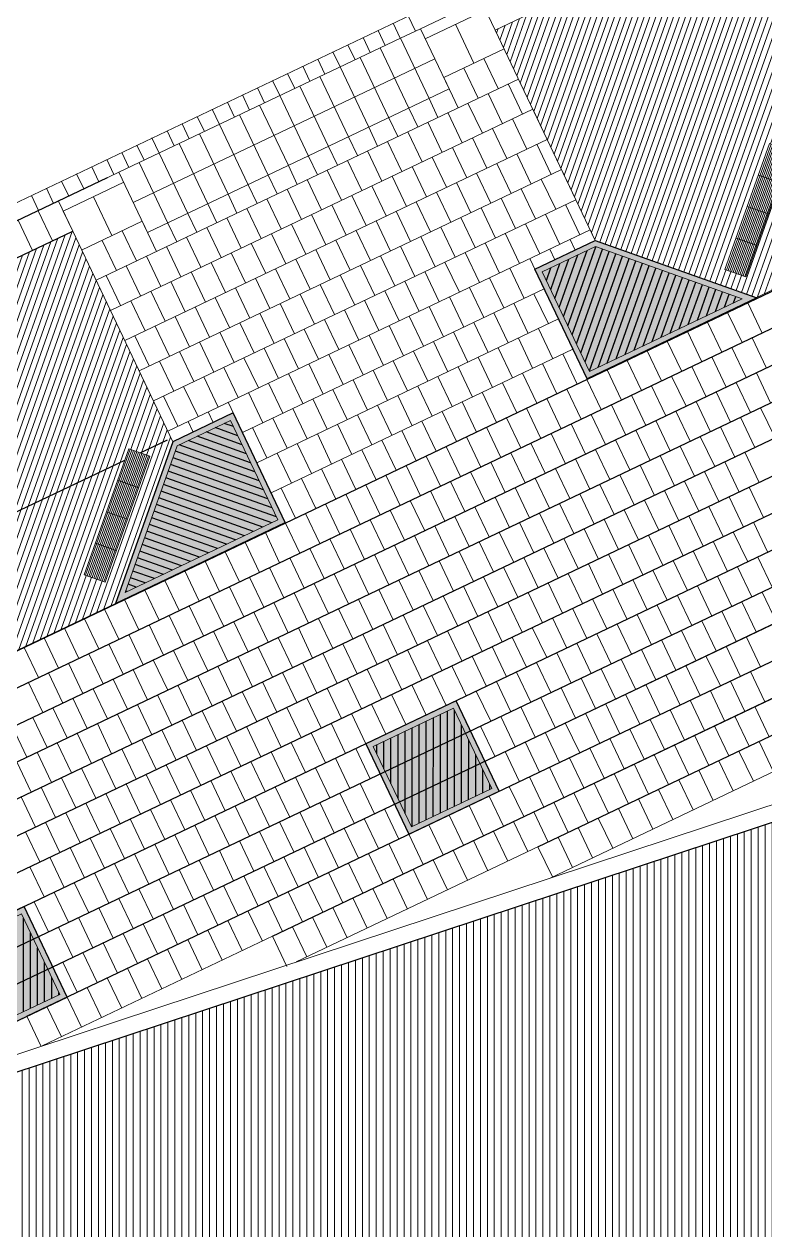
# Model space of a CAD drawing. Header units: metres. Extents: x 679599 to 680028, y 2748524 to 2748840.
# Drawn here: x 679684.77 to 679698.08, y 2748690.66 to 2748712.32 of the extents above; entities that cross this region are included whole.
import ezdxf

# ---------------------------------------------------------------- set-up
doc = ezdxf.new("R2010")
doc.units = ezdxf.units.M
doc.header["$LTSCALE"] = 5
doc.layers.add('00-AUX', color=2, linetype='Continuous', plot=False)
doc.layers.add('00-AUX Tree Pit', color=2, linetype='Continuous', plot=False)
for name, color, linetype, lineweight, plot in [('02-L-B-Barrier Curb', 210, 'Continuous', 5, False), ('02-L-B-Channel', 140, 'Continuous', 5, False), ('02-L-B-Curb', 11, 'Continuous', 5, False)]:
    doc.layers.add(name, color=color, linetype=linetype, lineweight=lineweight, plot=plot)
doc.layers.add('02-L-B-Flat Bar', color=181, linetype='Continuous', lineweight=5)
doc.layers.add('04-BK-Tree Pit', color=6, linetype='Continuous', lineweight=5)
for name, color, linetype, lineweight, true_color in [('02-L-Joints-Paviment_07_Precast Concrete Blocks 60X40', 7, 'Continuous', 5, 0x999999), ('03-TR-Pavement_02_Sealed Gravel', 7, 'Continuous', 5, 0x38321e), ('03-TR-Pavement_07_Precast Concrete Blocks 20X10', 7, 'Continuous', 5, 0x999999), ('03-TR-Pavement_07_Precast Concrete Blocks 60X40', 7, 'Continuous', 5, 0x999999), ('03-TR-Pavement_07_Precast irregular Concrete Blocks', 7, 'Continuous', 5, 0xb3b3b3)]:
    doc.layers.add(name, color=color, linetype=linetype, lineweight=lineweight, true_color=true_color)
doc.layers.add('03-TR-Tree Pit_Green', color=46, linetype='Continuous')
doc.layers.add('03-TR-Tree Pit_White', color=7, linetype='Continuous', true_color=0xfcfcfc)
pattern_1 = [(70.5, (0, 0), (-0.094275932128, 0.033384858509), [])]

# ---------------------------------------------------------------- blocks, each defined once
blk = doc.blocks.new('*U5')
at = {"layer": '02-L-B-Channel'}
blk.add_lwpolyline([(0, 0), (0, -0.3)], dxfattribs=at)
blk = doc.blocks.new('*U6')
at = {"layer": '02-L-B-Channel', "color": 0, "linetype": 'ByBlock', "lineweight": -2, "transparency": 16777216, "rotation": 25.44812428929673}
for p in [(679691.675, 2748712.462), (679691.134, 2748712.204), (679691.404, 2748712.333), (679690.592, 2748711.946), (679690.863, 2748712.075), (679690.321, 2748711.817), (679689.779, 2748711.56), (679690.05, 2748711.689), (679689.237, 2748711.302), (679689.508, 2748711.431), (679688.966, 2748711.173), (679688.425, 2748710.915), (679688.696, 2748711.044), (679687.883, 2748710.657), (679688.154, 2748710.786), (679687.612, 2748710.528), (679687.07, 2748710.271), (679687.341, 2748710.399), (679686.528, 2748710.013), (679686.799, 2748710.142), (679685.987, 2748709.755), (679686.257, 2748709.884), (679685.716, 2748709.626), (679685.174, 2748709.368), (679685.445, 2748709.497), (679684.903, 2748709.239)]:
    blk.add_blockref('*U5', p, dxfattribs=at)
blk = doc.blocks.new('Escocell Quadrat')
at = {"layer": '03-TR-Tree Pit_Green'}
h = blk.add_hatch(dxfattribs=at)
h.set_pattern_fill('ANSI31', color=256, scale=0.04, angle=19.5514)
h.set_pattern_definition([(64.551379247, (-1794786.01457, -2189831.7944), (-0.114677314033, 0.0545720958565), [])])
h.paths.add_polyline_path([(-1.159, 0.359), (-2.759, 0.359), (-2.759, -1.241), (-1.159, -1.241)])
at = {"layer": '03-TR-Tree Pit_White'}
h = blk.add_hatch(color=256, dxfattribs=at)
h.dxf.hatch_style = 1
h.paths.add_polyline_path([(-2.859, 0.459), (-1.059, 0.459), (-1.059, -1.341), (-2.859, -1.341)])
at = {"ltscale": 0.3}
blk.add_lwpolyline([(-2.759, -1.241), (-1.159, -1.241), (-1.159, 0.359), (-2.759, 0.359)], close=True, dxfattribs=at)
at = {"layer": '02-L-B-Curb', "ltscale": 0.3}
blk.add_lwpolyline([(-2.859, -1.341), (-1.059, -1.341), (-1.059, 0.459), (-2.859, 0.459)], close=True, dxfattribs=at)
blk = doc.blocks.new('Tree Pit Ford')
at = {"layer": '03-TR-Tree Pit_Green', "ltscale": 0.3}
h = blk.add_hatch(dxfattribs=at)
h.set_pattern_fill('ANSI31', color=256, scale=0.04)
h.paths.add_polyline_path([(-0.045, 1.149), (1.934, -0.83), (-1.104, -0.83), (-1.104, 1.149)])
at = {"layer": '03-TR-Tree Pit_White'}
h = blk.add_hatch(color=256, dxfattribs=at)
h.dxf.hatch_style = 1
h.paths.add_polyline_path([(-0.004, 1.249), (2.175, -0.93), (-1.204, -0.93), (-1.204, 1.249)])
at = {"layer": '02-L-B-Curb'}
blk.add_lwpolyline([(-0.004, 1.249), (2.175, -0.93), (-1.204, -0.93), (-1.204, 1.249)], close=True, dxfattribs=at)
at = {"layer": '02-L-B-Curb', "color": 6}
blk.add_lwpolyline([(-0.045, 1.149), (1.934, -0.83), (-1.104, -0.83), (-1.104, 1.149)], close=True, dxfattribs=at)
blk = doc.blocks.new('*U43')
at = {"layer": '02-L-Joints-Paviment_07_Precast Concrete Blocks 60X40'}
blk.add_lwpolyline([(0, -0.599), (0, 0)], dxfattribs=at)
blk = doc.blocks.new('*U44')
at = {"layer": '02-L-Joints-Paviment_07_Precast Concrete Blocks 60X40', "color": 0, "linetype": 'ByBlock', "lineweight": -2, "transparency": 16777216, "rotation": 205.4481703790926}
for p in [(679685.646, 2748708.596), (679685.285, 2748708.424), (679684.924, 2748708.253), (679684.563, 2748708.081), (679683.84, 2748707.737), (679684.202, 2748707.909), (679683.479, 2748707.565), (679683.118, 2748707.393), (679682.396, 2748707.049), (679682.757, 2748707.221), (679682.035, 2748706.878), (679681.673, 2748706.706), (679681.312, 2748706.534), (679680.59, 2748706.19), (679680.951, 2748706.362), (679680.229, 2748706.018), (679679.867, 2748705.846), (679679.506, 2748705.674), (679678.784, 2748705.331), (679679.145, 2748705.503), (679678.423, 2748705.159), (679678.061, 2748704.987), (679677.7, 2748704.815), (679676.978, 2748704.471), (679677.339, 2748704.643), (679676.617, 2748704.299), (679676.256, 2748704.127), (679675.894, 2748703.956), (679675.172, 2748703.612), (679675.533, 2748703.784), (679674.811, 2748703.44), (679674.45, 2748703.268), (679674.088, 2748703.096), (679673.366, 2748702.752), (679673.727, 2748702.924), (679673.005, 2748702.581), (679672.644, 2748702.409), (679671.921, 2748702.065), (679672.282, 2748702.237), (679671.56, 2748701.893), (679671.199, 2748701.721), (679670.838, 2748701.549), (679670.115, 2748701.206), (679670.476, 2748701.377), (679669.754, 2748701.034), (679669.393, 2748700.862), (679669.032, 2748700.69), (679668.309, 2748700.346), (679668.671, 2748700.518), (679667.948, 2748700.174), (679667.587, 2748700.002)]:
    blk.add_blockref('*U43', p, dxfattribs=at)
blk = doc.blocks.new('Piece Parking')
blk.add_wipeout([(-1.7, 0.2), (-1.7, -0.2), (0.7, -0.2), (0.7, 0.2)])
at = {"layer": '03-TR-Pavement_07_Precast irregular Concrete Blocks'}
h = blk.add_hatch(dxfattribs=at)
h.set_pattern_fill('ANSI31', color=256, scale=0.01, angle=135)
h.paths.add_polyline_path([(-1.7, 0.2), (0.7, 0.2), (0.7, -0.2), (-1.7, -0.2)])
blk.add_lwpolyline([(-1.7, 0.2), (0.7, 0.2), (0.7, -0.2), (-1.7, -0.2)], close=True)
at = {"layer": '02-L-Joints-Paviment_07_Precast Concrete Blocks 60X40'}
for points in [[(-1.1, 0.2), (-1.1, -0.2)], [(-0.5, 0.2), (-0.5, -0.2)], [(0.1, 0.2), (0.1, -0.2)]]:
    blk.add_lwpolyline(points, dxfattribs=at)
blk = doc.blocks.new('*U52')
at = {"rotation": 44.98941982657354}
blk.add_blockref('Piece Parking', (-0.199, -0.481), dxfattribs=at)
blk = doc.blocks.new('*U53')
at = {"layer": '02-L-B-Barrier Curb', "color": 0, "linetype": 'ByBlock', "lineweight": -2, "transparency": 16777216, "rotation": 25.44812199091215}
blk.add_blockref('*U52', (679698.097, 2748709.964), dxfattribs=at)

msp = doc.modelspace()

# ---------------------------------------------------------------- hatches: boundary and pattern name
at = {"layer": '03-TR-Pavement_02_Sealed Gravel', "linetype": 'Continuous'}
h = msp.add_hatch(dxfattribs=at)
h.set_pattern_fill('ANSI31', color=256, scale=0.0393, angle=45)
h.set_pattern_definition([(90, (652974.11672, 2717198.73223), (-0.1247775, 0), [])])
h.paths.add_polyline_path([(679722.263, 2748703.307), (679726.603, 2748705.358), (679728.654, 2748701.019), (679724.315, 2748698.967)])
h.paths.add_polyline_path([(679741.598, 2748685.372), (679727.674, 2748707.713), (679672.412, 2748689.462), (679674.333, 2748683.624)])
at = {"layer": '03-TR-Pavement_07_Precast Concrete Blocks 20X10'}
h = msp.add_hatch(dxfattribs=at)
h.set_pattern_fill('ANSI31', color=256, scale=0.0315, angle=25.5)
h.set_pattern_definition(pattern_1)
edge = h.paths.add_edge_path()
edge.add_line((679693.238, 2748712.205), (679695.035, 2748708.429))
edge.add_line((679695.035, 2748708.429), (679697.925, 2748707.403))
edge.add_line((679697.925, 2748707.403), (679701.77, 2748709.232))
edge.add_line((679701.77, 2748709.232), (679702.775, 2748712.059))
edge.add_line((679702.775, 2748712.059), (679705.602, 2748711.055))
edge.add_line((679705.602, 2748711.055), (679709.447, 2748712.885))
edge.add_line((679709.447, 2748712.885), (679710.451, 2748715.712))
edge.add_line((679710.451, 2748715.712), (679713.278, 2748714.708))
edge.add_line((679713.278, 2748714.708), (679717.123, 2748716.538))
edge.add_line((679717.123, 2748716.538), (679718.127, 2748719.365))
edge.add_line((679718.127, 2748719.365), (679720.954, 2748718.361))
edge.add_line((679720.954, 2748718.361), (679724.792, 2748720.187))
edge.add_line((679724.792, 2748720.187), (679725.802, 2748723.017))
edge.add_line((679725.802, 2748723.017), (679728.63, 2748722.014))
edge.add_line((679728.63, 2748722.014), (679732.474, 2748723.843))
edge.add_line((679732.474, 2748723.843), (679733.444, 2748726.576))
edge.add_line((679733.444, 2748726.576), (679733.478, 2748726.669))
edge.add_line((679733.478, 2748726.669), (679736.304, 2748725.666))
edge.add_line((679736.304, 2748725.666), (679740.149, 2748727.495))
edge.add_line((679740.149, 2748727.495), (679741.153, 2748730.322))
edge.add_line((679741.153, 2748730.322), (679743.98, 2748729.318))
edge.add_line((679743.98, 2748729.318), (679747.825, 2748731.148))
edge.add_line((679747.825, 2748731.148), (679748.847, 2748734.036))
edge.add_line((679748.847, 2748734.036), (679747.049, 2748737.816))
edge.add_line((679747.049, 2748737.816), (679693.237, 2748712.208))
h = msp.add_hatch(dxfattribs=at)
h.set_pattern_fill('ANSI31', color=256, scale=0.0315, angle=25.5)
h.set_pattern_definition(pattern_1)
h.paths.add_polyline_path([(679608.734, 2748671.996), (679610.533, 2748668.217), (679613.436, 2748667.186), (679617.336, 2748669.041), (679618.34, 2748671.868), (679621.167, 2748670.864), (679625.012, 2748672.694), (679626.016, 2748675.521), (679628.843, 2748674.517), (679632.688, 2748676.347), (679633.692, 2748679.174), (679636.52, 2748678.17), (679640.357, 2748679.996), (679641.368, 2748682.826), (679644.195, 2748681.823), (679648.039, 2748683.652), (679649.01, 2748686.385), (679649.043, 2748686.478), (679651.87, 2748685.474), (679655.715, 2748687.304), (679656.718, 2748690.131), (679659.546, 2748689.127), (679663.39, 2748690.957), (679664.394, 2748693.783), (679667.221, 2748692.78), (679671.065, 2748694.609), (679672.035, 2748697.341), (679674.896, 2748696.432), (679678.74, 2748698.261), (679679.745, 2748701.088), (679682.572, 2748700.084), (679686.415, 2748701.913), (679687.445, 2748704.817), (679685.646, 2748708.596)])

# ---------------------------------------------------------------- linework, layer by layer
at = {"layer": '00-AUX'}
for points in [[(679670.326, 2748694.247), (679906.736, 2748806.746)], [(679670.403, 2748693.619), (679906.813, 2748806.118)], [(679670.841, 2748693.163), (679907.252, 2748805.663)], [(679670.919, 2748692.536), (679907.329, 2748805.035)], [(679671.357, 2748692.08), (679907.767, 2748804.579)], [(679671.434, 2748691.452), (679907.845, 2748803.951)], [(679671.873, 2748690.996), (679908.283, 2748803.495)], [(679671.95, 2748690.369), (679908.36, 2748802.868)], [(679675.639, 2748691.46), (679908.831, 2748802.427)], [(679680.412, 2748693.066), (679908.864, 2748801.779)], [(679684.823, 2748694.501), (679909.347, 2748801.344)], [(679689.235, 2748695.936), (679907.032, 2748799.578)], [(679694.007, 2748697.543), (679904.22, 2748797.575)], [(679686.263, 2748709.554), (679607.708, 2748672.171)], [(679667.374, 2748699.901), (679685.646, 2748708.596)], [(679613.667, 2748669.787), (679687.351, 2748704.85)]]:
    msp.add_lwpolyline(points, dxfattribs=at)
at = {"layer": '00-AUX', "ltscale": 0.3}
msp.add_lwpolyline([(679727.674, 2748707.713), (679741.598, 2748685.372), (679674.336, 2748683.624), (679672.413, 2748689.46)], close=True, dxfattribs=at)
at = {"layer": '00-AUX Tree Pit', "ltscale": 0.3}
for points in [[(679695.035, 2748708.429), (679697.939, 2748707.398), (679694.888, 2748705.946), (679693.952, 2748707.913)], [(679687.445, 2748704.817), (679686.414, 2748701.914), (679689.465, 2748703.366), (679688.529, 2748705.333)], [(679691.686, 2748697.767), (679693.311, 2748698.54), (679692.538, 2748700.166), (679690.912, 2748699.392)], [(679683.92, 2748694.071), (679685.546, 2748694.845), (679684.772, 2748696.47), (679683.147, 2748695.697)]]:
    msp.add_lwpolyline(points, close=True, dxfattribs=at)
at = {"layer": '02-L-B-Barrier Curb'}
for points in [[(679691.895, 2748712.234), (679692.981, 2748712.747)], [(679691.98, 2748712.053), (679693.066, 2748712.566)], [(679685.389, 2748709.138), (679686.477, 2748709.656)], [(679685.475, 2748708.957), (679686.563, 2748709.475)]]:
    msp.add_lwpolyline(points, dxfattribs=at)
at = {"layer": '02-L-B-Channel'}
msp.add_lwpolyline([(679958.866, 2748839.608), (679599.301, 2748668.504)], dxfattribs=at)
msp.add_lwpolyline([(679672.221, 2748689.714), (679727.609, 2748708.007), (679727.772, 2748707.745), (679672.316, 2748689.429)], close=True, dxfattribs=at)
at = {"layer": '02-L-B-Flat Bar'}
for points in [[(679697.907, 2748707.394), (679747.819, 2748731.132)], [(679693.237, 2748712.208), (679695.035, 2748708.429)], [(679685.646, 2748708.596), (679687.445, 2748704.817)], [(679613.436, 2748667.186), (679686.413, 2748701.912)]]:
    msp.add_lwpolyline(points, dxfattribs=at)
at = {"layer": '02-L-Joints-Paviment_07_Precast Concrete Blocks 60X40'}
for p, q in [((679693.237, 2748712.208), (679747.049, 2748737.816)), ((679691.895, 2748712.234), (679692.411, 2748711.151)), ((679692.855, 2748711.613), (679692.523, 2748712.312)), ((679686.838, 2748709.828), (679691.534, 2748712.062)), ((679692.675, 2748711.527), (679692.932, 2748710.985)), ((679693.036, 2748711.699), (679693.294, 2748711.157)), ((679692.313, 2748711.355), (679692.571, 2748710.813)), ((679692.411, 2748711.151), (679686.993, 2748708.572)), ((679693.111, 2748711.07), (679693.368, 2748710.528)), ((679693.472, 2748711.242), (679693.73, 2748710.7)), ((679692.049, 2748710.979), (679692.21, 2748710.641)), ((679692.749, 2748710.898), (679693.007, 2748710.356)), ((679691.327, 2748710.635), (679691.488, 2748710.297)), ((679691.688, 2748710.807), (679691.849, 2748710.469)), ((679692.388, 2748710.726), (679692.646, 2748710.184)), ((679693.913, 2748710.787), (679694.17, 2748710.245)), ((679690.966, 2748710.463), (679691.126, 2748710.125)), ((679692.027, 2748710.554), (679692.285, 2748710.012)), ((679693.19, 2748710.443), (679693.448, 2748709.901)), ((679693.551, 2748710.615), (679693.809, 2748710.073)), ((679690.605, 2748710.291), (679690.765, 2748709.954)), ((679691.305, 2748710.21), (679691.562, 2748709.668)), ((679691.666, 2748710.382), (679691.924, 2748709.84)), ((679692.829, 2748710.271), (679693.087, 2748709.729)), ((679690.243, 2748710.119), (679690.404, 2748709.782)), ((679690.943, 2748710.038), (679691.201, 2748709.497)), ((679692.468, 2748710.099), (679692.726, 2748709.558)), ((679693.626, 2748709.986), (679693.884, 2748709.444)), ((679693.987, 2748710.158), (679694.245, 2748709.616)), ((679689.521, 2748709.776), (679689.682, 2748709.438)), ((679689.882, 2748709.947), (679690.043, 2748709.61)), ((679690.582, 2748709.866), (679690.84, 2748709.325)), ((679691.745, 2748709.756), (679692.003, 2748709.214)), ((679692.107, 2748709.927), (679692.364, 2748709.386)), ((679693.265, 2748709.814), (679693.523, 2748709.272)), ((679686.993, 2748708.572), (679686.477, 2748709.656)), ((679689.16, 2748709.604), (679689.321, 2748709.266)), ((679690.221, 2748709.695), (679690.479, 2748709.153)), ((679691.384, 2748709.584), (679691.642, 2748709.042)), ((679692.904, 2748709.642), (679693.162, 2748709.101)), ((679694.428, 2748709.703), (679694.686, 2748709.161)), ((679688.799, 2748709.432), (679688.959, 2748709.094)), ((679689.499, 2748709.351), (679689.756, 2748708.809)), ((679689.86, 2748709.523), (679690.118, 2748708.981)), ((679691.023, 2748709.412), (679691.281, 2748708.87)), ((679692.543, 2748709.47), (679692.8, 2748708.929)), ((679693.706, 2748709.36), (679693.964, 2748708.818)), ((679694.067, 2748709.531), (679694.325, 2748708.99)), ((679686.351, 2748708.518), (679686.019, 2748709.216)), ((679688.437, 2748709.26), (679688.598, 2748708.922)), ((679689.137, 2748709.179), (679689.395, 2748708.637)), ((679690.662, 2748709.24), (679690.92, 2748708.698)), ((679691.82, 2748709.127), (679692.078, 2748708.585)), ((679692.181, 2748709.299), (679692.439, 2748708.757)), ((679693.345, 2748709.188), (679693.602, 2748708.646)), ((679685.646, 2748708.596), (679685.475, 2748708.958)), ((679687.715, 2748708.916), (679687.876, 2748708.579)), ((679688.076, 2748709.088), (679688.237, 2748708.75)), ((679688.776, 2748709.007), (679689.034, 2748708.465)), ((679689.94, 2748708.896), (679690.197, 2748708.354)), ((679690.301, 2748709.068), (679690.559, 2748708.526)), ((679691.459, 2748708.955), (679691.717, 2748708.413)), ((679692.983, 2748709.016), (679693.241, 2748708.474)), ((679694.142, 2748708.902), (679694.4, 2748708.361)), ((679694.503, 2748709.074), (679694.761, 2748708.533)), ((679686.896, 2748708.777), (679687.153, 2748708.235)), ((679687.354, 2748708.744), (679687.515, 2748708.407)), ((679688.415, 2748708.835), (679688.673, 2748708.293)), ((679689.578, 2748708.724), (679689.836, 2748708.183)), ((679691.098, 2748708.783), (679691.356, 2748708.241)), ((679692.261, 2748708.672), (679692.519, 2748708.13)), ((679692.622, 2748708.844), (679692.88, 2748708.302)), ((679693.781, 2748708.731), (679694.038, 2748708.189)), ((679667.587, 2748700.002), (679685.646, 2748708.596)), ((679686.534, 2748708.605), (679686.792, 2748708.063)), ((679687.693, 2748708.491), (679687.951, 2748707.95)), ((679688.054, 2748708.663), (679688.312, 2748708.122)), ((679689.217, 2748708.552), (679689.475, 2748708.011)), ((679690.737, 2748708.611), (679690.995, 2748708.069)), ((679691.9, 2748708.5), (679692.158, 2748707.958)), ((679693.419, 2748708.559), (679693.677, 2748708.017)), ((679694.944, 2748708.62), (679695.035, 2748708.429)), ((679686.173, 2748708.433), (679686.431, 2748707.891)), ((679687.332, 2748708.32), (679687.589, 2748707.778)), ((679688.856, 2748708.381), (679689.114, 2748707.839)), ((679690.014, 2748708.267), (679690.272, 2748707.726)), ((679690.375, 2748708.439), (679690.633, 2748707.897)), ((679691.539, 2748708.328), (679691.797, 2748707.786)), ((679693.058, 2748708.387), (679693.316, 2748707.845)), ((679694.221, 2748708.276), (679694.312, 2748708.085)), ((679694.583, 2748708.448), (679694.674, 2748708.257)), ((679686.97, 2748708.148), (679687.228, 2748707.606)), ((679688.134, 2748708.037), (679688.391, 2748707.495)), ((679688.495, 2748708.209), (679688.753, 2748707.667)), ((679689.653, 2748708.095), (679689.911, 2748707.554)), ((679691.178, 2748708.156), (679691.435, 2748707.615)), ((679692.336, 2748708.043), (679692.594, 2748707.501)), ((679692.697, 2748708.215), (679692.955, 2748707.673)), ((679693.86, 2748708.104), (679694.118, 2748707.562)), ((679686.248, 2748707.804), (679686.506, 2748707.262)), ((679686.609, 2748707.976), (679686.867, 2748707.434)), ((679687.772, 2748707.865), (679688.03, 2748707.323)), ((679689.292, 2748707.924), (679689.55, 2748707.382)), ((679690.455, 2748707.813), (679690.713, 2748707.271)), ((679690.816, 2748707.984), (679691.074, 2748707.443)), ((679691.975, 2748707.871), (679692.233, 2748707.329)), ((679693.499, 2748707.932), (679693.757, 2748707.39)), ((679687.411, 2748707.693), (679687.669, 2748707.151)), ((679688.931, 2748707.752), (679689.189, 2748707.21)), ((679690.094, 2748707.641), (679690.352, 2748707.099)), ((679691.614, 2748707.699), (679691.871, 2748707.158)), ((679692.777, 2748707.588), (679693.035, 2748707.047)), ((679693.138, 2748707.76), (679693.396, 2748707.219)), ((679687.05, 2748707.521), (679687.308, 2748706.979)), ((679688.208, 2748707.408), (679688.466, 2748706.866)), ((679688.57, 2748707.58), (679688.827, 2748707.038)), ((679689.733, 2748707.469), (679689.991, 2748706.927)), ((679691.252, 2748707.527), (679691.51, 2748706.986)), ((679692.416, 2748707.417), (679692.673, 2748706.875)), ((679693.935, 2748707.475), (679694.193, 2748706.933)), ((679686.689, 2748707.349), (679686.947, 2748706.807)), ((679687.847, 2748707.236), (679688.105, 2748706.694)), ((679689.372, 2748707.297), (679689.629, 2748706.755)), ((679690.53, 2748707.184), (679690.788, 2748706.642)), ((679690.891, 2748707.356), (679691.149, 2748706.814)), ((679692.054, 2748707.245), (679692.312, 2748706.703)), ((679693.574, 2748707.303), (679693.832, 2748706.762)), ((679687.486, 2748707.064), (679687.744, 2748706.522)), ((679688.649, 2748706.953), (679688.907, 2748706.411)), ((679689.01, 2748707.125), (679689.268, 2748706.583)), ((679690.169, 2748707.012), (679690.427, 2748706.47)), ((679691.693, 2748707.073), (679691.951, 2748706.531)), ((679692.852, 2748706.96), (679693.109, 2748706.418)), ((679693.213, 2748707.131), (679693.471, 2748706.59)), ((679686.764, 2748706.72), (679687.021, 2748706.179)), ((679687.125, 2748706.892), (679687.383, 2748706.35)), ((679688.288, 2748706.781), (679688.546, 2748706.24)), ((679689.808, 2748706.84), (679690.065, 2748706.298)), ((679690.971, 2748706.729), (679691.229, 2748706.187)), ((679691.332, 2748706.901), (679691.59, 2748706.359)), ((679692.49, 2748706.788), (679692.748, 2748706.246)), ((679694.015, 2748706.849), (679694.273, 2748706.307)), ((679687.927, 2748706.609), (679688.185, 2748706.068)), ((679689.446, 2748706.668), (679689.704, 2748706.126)), ((679690.61, 2748706.557), (679690.867, 2748706.015)), ((679692.129, 2748706.616), (679692.387, 2748706.074)), ((679693.292, 2748706.505), (679693.55, 2748705.963)), ((679693.654, 2748706.677), (679693.911, 2748706.135)), ((679687.566, 2748706.438), (679687.823, 2748705.896)), ((679688.724, 2748706.324), (679688.982, 2748705.783)), ((679689.085, 2748706.496), (679689.343, 2748705.954)), ((679690.248, 2748706.385), (679690.506, 2748705.843)), ((679691.768, 2748706.444), (679692.026, 2748705.902)), ((679692.931, 2748706.333), (679693.189, 2748705.791)), ((679694.451, 2748706.392), (679694.709, 2748705.85)), ((679687.204, 2748706.266), (679687.462, 2748705.724)), ((679688.363, 2748706.152), (679688.621, 2748705.611)), ((679689.887, 2748706.213), (679690.145, 2748705.672)), ((679691.046, 2748706.1), (679691.303, 2748705.558)), ((679691.407, 2748706.272), (679691.665, 2748705.73)), ((679692.57, 2748706.161), (679692.828, 2748705.619)), ((679694.09, 2748706.22), (679694.347, 2748705.678)), ((679688.002, 2748705.981), (679688.259, 2748705.439)), ((679689.165, 2748705.87), (679689.423, 2748705.328)), ((679689.526, 2748706.042), (679689.784, 2748705.5)), ((679690.684, 2748705.928), (679690.942, 2748705.386)), ((679692.209, 2748705.989), (679692.467, 2748705.447)), ((679693.367, 2748705.876), (679693.625, 2748705.334)), ((679693.728, 2748706.048), (679693.986, 2748705.506)), ((679687.279, 2748705.637), (679687.537, 2748705.095)), ((679687.64, 2748705.809), (679687.898, 2748705.267)), ((679688.804, 2748705.698), (679689.061, 2748705.156)), ((679690.323, 2748705.756), (679690.581, 2748705.215)), ((679691.486, 2748705.645), (679691.744, 2748705.104)), ((679691.848, 2748705.817), (679692.105, 2748705.276)), ((679693.006, 2748705.704), (679693.264, 2748705.162)), ((679688.442, 2748705.526), (679688.7, 2748704.984)), ((679689.962, 2748705.585), (679690.22, 2748705.043)), ((679691.125, 2748705.474), (679691.383, 2748704.932)), ((679692.645, 2748705.532), (679692.903, 2748704.99)), ((679688.081, 2748705.354), (679688.172, 2748705.163)), ((679689.24, 2748705.241), (679689.497, 2748704.699)), ((679689.601, 2748705.413), (679689.859, 2748704.871)), ((679690.764, 2748705.302), (679691.022, 2748704.76)), ((679692.284, 2748705.36), (679692.541, 2748704.819)), ((679687.72, 2748705.182), (679687.811, 2748704.991)), ((679688.878, 2748705.069), (679689.136, 2748704.527)), ((679690.403, 2748705.13), (679690.661, 2748704.588)), ((679691.561, 2748705.017), (679691.819, 2748704.475)), ((679691.922, 2748705.188), (679692.18, 2748704.647)), ((679689.68, 2748704.786), (679689.938, 2748704.244)), ((679690.042, 2748704.958), (679690.299, 2748704.416)), ((679691.2, 2748704.845), (679691.458, 2748704.303)), ((679689.319, 2748704.614), (679689.577, 2748704.072)), ((679690.839, 2748704.673), (679691.097, 2748704.131)), ((679690.478, 2748704.501), (679690.735, 2748703.959)), ((679689.755, 2748704.157), (679690.013, 2748703.615)), ((679690.116, 2748704.329), (679690.374, 2748703.787)), ((679689.394, 2748703.985), (679689.652, 2748703.444))]:
    msp.add_line(p, q, dxfattribs=at)
for points in [[(679693.237, 2748712.208), (679692.98, 2748712.749)], [(679691.534, 2748712.062), (679691.895, 2748712.234)], [(679692.049, 2748710.979), (679691.534, 2748712.062)], [(679691.327, 2748710.635), (679690.811, 2748711.719)], [(679691.688, 2748710.807), (679691.173, 2748711.89)], [(679686.735, 2748709.114), (679692.153, 2748711.692)], [(679690.966, 2748710.463), (679690.45, 2748711.547)], [(679690.605, 2748710.291), (679690.089, 2748711.375)], [(679690.243, 2748710.119), (679689.728, 2748711.203)], [(679689.521, 2748709.776), (679689.005, 2748710.859)], [(679689.882, 2748709.947), (679689.367, 2748711.031)], [(679689.16, 2748709.604), (679688.644, 2748710.687)], [(679688.799, 2748709.432), (679688.283, 2748710.515)], [(679688.437, 2748709.26), (679687.922, 2748710.344)], [(679687.715, 2748708.916), (679687.199, 2748710)], [(679688.076, 2748709.088), (679687.561, 2748710.172)], [(679686.477, 2748709.656), (679686.838, 2748709.828)], [(679687.354, 2748708.744), (679686.838, 2748709.828)], [(679697.776, 2748707.31), (679698.034, 2748706.768)], [(679697.054, 2748706.966), (679697.312, 2748706.424)], [(679697.415, 2748707.138), (679697.673, 2748706.596)], [(679696.693, 2748706.794), (679696.95, 2748706.252)], [(679696.331, 2748706.622), (679696.589, 2748706.08)], [(679697.492, 2748706.51), (679697.75, 2748705.968)], [(679697.853, 2748706.682), (679698.111, 2748706.14)], [(679695.97, 2748706.45), (679696.228, 2748705.908)], [(679697.131, 2748706.338), (679697.389, 2748705.796)], [(679695.248, 2748706.106), (679695.506, 2748705.565)], [(679695.609, 2748706.278), (679695.867, 2748705.737)], [(679696.77, 2748706.166), (679697.028, 2748705.624)], [(679694.887, 2748705.935), (679695.145, 2748705.393)], [(679696.409, 2748705.994), (679696.667, 2748705.453)], [(679697.569, 2748705.882), (679697.827, 2748705.341)], [(679697.931, 2748706.054), (679698.188, 2748705.512)], [(679694.526, 2748705.763), (679694.783, 2748705.221)], [(679695.686, 2748705.651), (679695.944, 2748705.109)], [(679696.047, 2748705.823), (679696.305, 2748705.281)], [(679697.208, 2748705.71), (679697.466, 2748705.169)], [(679694.164, 2748705.591), (679694.422, 2748705.049)], [(679695.325, 2748705.479), (679695.583, 2748704.937)], [(679696.847, 2748705.539), (679697.105, 2748704.997)], [(679698.008, 2748705.426), (679698.266, 2748704.885)], [(679693.442, 2748705.247), (679693.7, 2748704.705)], [(679693.803, 2748705.419), (679694.061, 2748704.877)], [(679694.964, 2748705.307), (679695.222, 2748704.765)], [(679696.486, 2748705.367), (679696.744, 2748704.825)], [(679697.647, 2748705.255), (679697.905, 2748704.713)], [(679693.081, 2748705.075), (679693.339, 2748704.533)], [(679694.603, 2748705.135), (679694.861, 2748704.593)], [(679695.764, 2748705.023), (679696.021, 2748704.481)], [(679696.125, 2748705.195), (679696.383, 2748704.653)], [(679697.286, 2748705.083), (679697.543, 2748704.541)], [(679692.72, 2748704.903), (679692.977, 2748704.362)], [(679693.88, 2748704.791), (679694.138, 2748704.249)], [(679694.242, 2748704.963), (679694.499, 2748704.421)], [(679695.402, 2748704.851), (679695.66, 2748704.309)], [(679696.924, 2748704.911), (679697.182, 2748704.369)], [(679691.997, 2748704.56), (679692.255, 2748704.018)], [(679692.358, 2748704.731), (679692.616, 2748704.19)], [(679693.519, 2748704.619), (679693.777, 2748704.078)], [(679695.041, 2748704.679), (679695.299, 2748704.137)], [(679696.202, 2748704.567), (679696.46, 2748704.025)], [(679696.563, 2748704.739), (679696.821, 2748704.197)], [(679697.724, 2748704.627), (679697.982, 2748704.085)], [(679691.636, 2748704.388), (679691.894, 2748703.846)], [(679693.158, 2748704.447), (679693.416, 2748703.906)], [(679694.68, 2748704.507), (679694.938, 2748703.965)], [(679695.841, 2748704.395), (679696.099, 2748703.853)], [(679697.363, 2748704.455), (679697.621, 2748703.913)], [(679691.275, 2748704.216), (679691.533, 2748703.674)], [(679692.797, 2748704.276), (679693.055, 2748703.734)], [(679693.958, 2748704.164), (679694.215, 2748703.622)], [(679694.319, 2748704.335), (679694.577, 2748703.794)], [(679695.48, 2748704.223), (679695.737, 2748703.682)], [(679697.002, 2748704.283), (679697.259, 2748703.741)], [(679690.914, 2748704.044), (679691.171, 2748703.502)], [(679692.074, 2748703.932), (679692.332, 2748703.39)], [(679692.436, 2748704.104), (679692.693, 2748703.562)], [(679693.596, 2748703.992), (679693.854, 2748703.45)], [(679695.118, 2748704.051), (679695.376, 2748703.51)], [(679696.279, 2748703.939), (679696.537, 2748703.398)], [(679696.64, 2748704.111), (679696.898, 2748703.569)], [(679697.801, 2748703.999), (679698.059, 2748703.457)], [(679690.191, 2748703.7), (679690.449, 2748703.158)], [(679690.552, 2748703.872), (679690.81, 2748703.33)], [(679691.713, 2748703.76), (679691.971, 2748703.218)], [(679693.235, 2748703.82), (679693.493, 2748703.278)], [(679694.396, 2748703.708), (679694.654, 2748703.166)], [(679694.757, 2748703.88), (679695.015, 2748703.338)], [(679695.918, 2748703.767), (679696.176, 2748703.226)], [(679697.44, 2748703.827), (679697.698, 2748703.285)], [(679689.83, 2748703.528), (679690.088, 2748702.987)], [(679691.352, 2748703.588), (679691.61, 2748703.046)], [(679692.513, 2748703.476), (679692.771, 2748702.934)], [(679692.874, 2748703.648), (679693.132, 2748703.106)], [(679694.035, 2748703.536), (679694.293, 2748702.994)], [(679695.557, 2748703.596), (679695.815, 2748703.054)], [(679696.718, 2748703.483), (679696.975, 2748702.942)], [(679697.079, 2748703.655), (679697.337, 2748703.114)], [(679689.469, 2748703.356), (679689.727, 2748702.815)], [(679690.991, 2748703.416), (679691.249, 2748702.874)], [(679692.152, 2748703.304), (679692.409, 2748702.762)], [(679693.674, 2748703.364), (679693.931, 2748702.822)], [(679695.196, 2748703.424), (679695.453, 2748702.882)], [(679696.356, 2748703.312), (679696.614, 2748702.77)], [(679697.878, 2748703.371), (679698.136, 2748702.83)], [(679689.108, 2748703.185), (679689.365, 2748702.643)], [(679690.268, 2748703.072), (679690.526, 2748702.531)], [(679690.63, 2748703.244), (679690.887, 2748702.703)], [(679691.79, 2748703.132), (679692.048, 2748702.59)], [(679693.312, 2748703.192), (679693.57, 2748702.65)], [(679694.473, 2748703.08), (679694.731, 2748702.538)], [(679694.834, 2748703.252), (679695.092, 2748702.71)], [(679695.995, 2748703.14), (679696.253, 2748702.598)], [(679697.517, 2748703.2), (679697.775, 2748702.658)], [(679688.385, 2748702.841), (679688.643, 2748702.299)], [(679688.746, 2748703.013), (679689.004, 2748702.471)], [(679689.907, 2748702.901), (679690.165, 2748702.359)], [(679691.429, 2748702.96), (679691.687, 2748702.419)], [(679692.59, 2748702.848), (679692.848, 2748702.307)], [(679692.951, 2748703.02), (679693.209, 2748702.478)], [(679694.112, 2748702.908), (679694.37, 2748702.366)], [(679695.634, 2748702.968), (679695.892, 2748702.426)], [(679696.795, 2748702.856), (679697.053, 2748702.314)], [(679697.156, 2748703.028), (679697.414, 2748702.486)], [(679688.024, 2748702.669), (679688.282, 2748702.127)], [(679689.546, 2748702.729), (679689.804, 2748702.187)], [(679690.707, 2748702.617), (679690.965, 2748702.075)], [(679691.068, 2748702.789), (679691.326, 2748702.247)], [(679692.229, 2748702.676), (679692.487, 2748702.135)], [(679693.751, 2748702.736), (679694.009, 2748702.194)], [(679694.912, 2748702.624), (679695.169, 2748702.082)], [(679695.273, 2748702.796), (679695.531, 2748702.254)], [(679696.434, 2748702.684), (679696.691, 2748702.142)], [(679697.956, 2748702.744), (679698.213, 2748702.202)], [(679687.663, 2748702.497), (679687.921, 2748701.955)], [(679689.185, 2748702.557), (679689.443, 2748702.015)], [(679690.346, 2748702.445), (679690.603, 2748701.903)], [(679691.868, 2748702.505), (679692.125, 2748701.963)], [(679693.028, 2748702.392), (679693.286, 2748701.851)], [(679693.39, 2748702.564), (679693.647, 2748702.023)], [(679694.55, 2748702.452), (679694.808, 2748701.91)], [(679696.072, 2748702.512), (679696.33, 2748701.97)], [(679697.233, 2748702.4), (679697.491, 2748701.858)], [(679697.594, 2748702.572), (679697.852, 2748702.03)], [(679687.302, 2748702.325), (679687.56, 2748701.783)], [(679688.463, 2748702.213), (679688.72, 2748701.671)], [(679688.824, 2748702.385), (679689.082, 2748701.843)], [(679689.984, 2748702.273), (679690.242, 2748701.731)], [(679691.506, 2748702.333), (679691.764, 2748701.791)], [(679692.667, 2748702.221), (679692.925, 2748701.679)], [(679694.189, 2748702.28), (679694.447, 2748701.739)], [(679695.711, 2748702.34), (679695.969, 2748701.798)], [(679696.872, 2748702.228), (679697.13, 2748701.686)], [(679686.579, 2748701.981), (679686.837, 2748701.44)], [(679686.941, 2748702.153), (679687.198, 2748701.612)], [(679688.101, 2748702.041), (679688.359, 2748701.499)], [(679689.623, 2748702.101), (679689.881, 2748701.559)], [(679690.784, 2748701.989), (679691.042, 2748701.447)], [(679691.145, 2748702.161), (679691.403, 2748701.619)], [(679692.306, 2748702.049), (679692.564, 2748701.507)], [(679693.828, 2748702.108), (679694.086, 2748701.567)], [(679694.989, 2748701.996), (679695.247, 2748701.455)], [(679695.35, 2748702.168), (679695.608, 2748701.626)], [(679696.511, 2748702.056), (679696.769, 2748701.514)], [(679698.033, 2748702.116), (679698.291, 2748701.574)], [(679686.218, 2748701.81), (679686.476, 2748701.268)], [(679687.74, 2748701.869), (679687.998, 2748701.328)], [(679688.901, 2748701.757), (679689.159, 2748701.215)], [(679689.262, 2748701.929), (679689.52, 2748701.387)], [(679690.423, 2748701.817), (679690.681, 2748701.275)], [(679691.945, 2748701.877), (679692.203, 2748701.335)], [(679693.106, 2748701.765), (679693.363, 2748701.223)], [(679693.467, 2748701.937), (679693.725, 2748701.395)], [(679694.628, 2748701.825), (679694.885, 2748701.283)], [(679696.15, 2748701.884), (679696.407, 2748701.343)], [(679697.31, 2748701.772), (679697.568, 2748701.23)], [(679697.672, 2748701.944), (679697.929, 2748701.402)], [(679685.857, 2748701.638), (679686.115, 2748701.096)], [(679687.018, 2748701.526), (679687.276, 2748700.984)], [(679687.379, 2748701.697), (679687.637, 2748701.156)], [(679688.54, 2748701.585), (679688.798, 2748701.044)], [(679690.062, 2748701.645), (679690.32, 2748701.103)], [(679691.223, 2748701.533), (679691.48, 2748700.991)], [(679691.584, 2748701.705), (679691.842, 2748701.163)], [(679692.744, 2748701.593), (679693.002, 2748701.051)], [(679694.266, 2748701.653), (679694.524, 2748701.111)], [(679695.427, 2748701.541), (679695.685, 2748700.999)], [(679695.788, 2748701.712), (679696.046, 2748701.171)], [(679696.949, 2748701.6), (679697.207, 2748701.059)], [(679685.496, 2748701.466), (679685.754, 2748700.924)], [(679686.657, 2748701.354), (679686.914, 2748700.812)], [(679688.179, 2748701.413), (679688.436, 2748700.872)], [(679689.701, 2748701.473), (679689.958, 2748700.931)], [(679690.861, 2748701.361), (679691.119, 2748700.819)], [(679692.383, 2748701.421), (679692.641, 2748700.879)], [(679693.544, 2748701.309), (679693.802, 2748700.767)], [(679693.905, 2748701.481), (679694.163, 2748700.939)], [(679695.066, 2748701.369), (679695.324, 2748700.827)], [(679696.588, 2748701.428), (679696.846, 2748700.887)], [(679697.749, 2748701.316), (679698.007, 2748700.775)], [(679684.773, 2748701.122), (679685.031, 2748700.58)], [(679685.135, 2748701.294), (679685.392, 2748700.752)], [(679686.295, 2748701.182), (679686.553, 2748700.64)], [(679687.817, 2748701.242), (679688.075, 2748700.7)], [(679688.978, 2748701.13), (679689.236, 2748700.588)], [(679689.339, 2748701.301), (679689.597, 2748700.76)], [(679690.5, 2748701.189), (679690.758, 2748700.648)], [(679692.022, 2748701.249), (679692.28, 2748700.707)], [(679693.183, 2748701.137), (679693.441, 2748700.595)], [(679694.705, 2748701.197), (679694.963, 2748700.655)], [(679696.227, 2748701.257), (679696.485, 2748700.715)], [(679697.388, 2748701.144), (679697.645, 2748700.603)], [(679685.934, 2748701.01), (679686.192, 2748700.468)], [(679687.095, 2748700.898), (679687.353, 2748700.356)], [(679687.456, 2748701.07), (679687.714, 2748700.528)], [(679688.617, 2748700.958), (679688.875, 2748700.416)], [(679690.139, 2748701.017), (679690.397, 2748700.476)], [(679691.3, 2748700.905), (679691.558, 2748700.364)], [(679691.661, 2748701.077), (679691.919, 2748700.535)], [(679692.822, 2748700.965), (679693.08, 2748700.423)], [(679694.344, 2748701.025), (679694.601, 2748700.483)], [(679695.504, 2748700.913), (679695.762, 2748700.371)], [(679695.866, 2748701.085), (679696.123, 2748700.543)], [(679697.026, 2748700.973), (679697.284, 2748700.431)], [(679685.212, 2748700.666), (679685.47, 2748700.124)], [(679685.573, 2748700.838), (679685.831, 2748700.296)], [(679686.734, 2748700.726), (679686.992, 2748700.184)], [(679688.256, 2748700.786), (679688.514, 2748700.244)], [(679689.417, 2748700.674), (679689.674, 2748700.132)], [(679689.778, 2748700.846), (679690.036, 2748700.304)], [(679690.939, 2748700.733), (679691.196, 2748700.192)], [(679692.461, 2748700.793), (679692.718, 2748700.251)], [(679693.621, 2748700.681), (679693.879, 2748700.139)], [(679693.982, 2748700.853), (679694.24, 2748700.311)], [(679695.143, 2748700.741), (679695.401, 2748700.199)], [(679696.665, 2748700.801), (679696.923, 2748700.259)], [(679697.826, 2748700.689), (679698.084, 2748700.147)], [(679684.851, 2748700.494), (679685.108, 2748699.953)], [(679686.373, 2748700.554), (679686.63, 2748700.012)], [(679687.533, 2748700.442), (679687.791, 2748699.9)], [(679687.895, 2748700.614), (679688.152, 2748700.072)], [(679689.055, 2748700.502), (679689.313, 2748699.96)], [(679690.577, 2748700.562), (679690.835, 2748700.02)], [(679691.738, 2748700.449), (679691.996, 2748699.908)], [(679692.099, 2748700.621), (679692.357, 2748700.08)], [(679693.26, 2748700.509), (679693.518, 2748699.967)], [(679694.782, 2748700.569), (679695.04, 2748700.027)], [(679695.943, 2748700.457), (679696.201, 2748699.915)], [(679696.304, 2748700.629), (679696.562, 2748700.087)], [(679697.465, 2748700.517), (679697.723, 2748699.975)], [(679686.011, 2748700.382), (679686.269, 2748699.84)], [(679687.172, 2748700.27), (679687.43, 2748699.728)], [(679688.694, 2748700.33), (679688.952, 2748699.788)], [(679690.216, 2748700.39), (679690.474, 2748699.848)], [(679691.377, 2748700.278), (679691.635, 2748699.736)], [(679692.899, 2748700.337), (679693.157, 2748699.796)], [(679694.06, 2748700.225), (679694.318, 2748699.684)], [(679694.421, 2748700.397), (679694.679, 2748699.855)], [(679695.582, 2748700.285), (679695.84, 2748699.743)], [(679697.104, 2748700.345), (679697.361, 2748699.803)], [(679685.289, 2748700.038), (679685.547, 2748699.497)], [(679685.65, 2748700.21), (679685.908, 2748699.669)], [(679686.811, 2748700.098), (679687.069, 2748699.556)], [(679688.333, 2748700.158), (679688.591, 2748699.616)], [(679689.494, 2748700.046), (679689.752, 2748699.504)], [(679689.855, 2748700.218), (679690.113, 2748699.676)], [(679691.016, 2748700.106), (679691.274, 2748699.564)], [(679693.699, 2748700.053), (679693.956, 2748699.512)], [(679695.221, 2748700.113), (679695.478, 2748699.571)], [(679696.742, 2748700.173), (679697, 2748699.631)], [(679697.903, 2748700.061), (679698.161, 2748699.519)], [(679684.928, 2748699.867), (679685.186, 2748699.325)], [(679686.45, 2748699.926), (679686.708, 2748699.385)], [(679687.611, 2748699.814), (679687.868, 2748699.272)], [(679687.972, 2748699.986), (679688.23, 2748699.444)], [(679689.133, 2748699.874), (679689.39, 2748699.332)], [(679690.655, 2748699.934), (679690.912, 2748699.392)], [(679693.337, 2748699.882), (679693.595, 2748699.34)], [(679694.859, 2748699.941), (679695.117, 2748699.4)], [(679696.02, 2748699.829), (679696.278, 2748699.287)], [(679696.381, 2748700.001), (679696.639, 2748699.459)], [(679697.542, 2748699.889), (679697.8, 2748699.347)], [(679684.567, 2748699.695), (679684.824, 2748699.153)], [(679685.727, 2748699.583), (679685.985, 2748699.041)], [(679686.089, 2748699.754), (679686.346, 2748699.213)], [(679687.249, 2748699.642), (679687.507, 2748699.101)], [(679688.771, 2748699.702), (679689.029, 2748699.16)], [(679689.932, 2748699.59), (679690.19, 2748699.048)], [(679690.293, 2748699.762), (679690.551, 2748699.22)], [(679692.976, 2748699.71), (679693.234, 2748699.168)], [(679694.137, 2748699.598), (679694.395, 2748699.056)], [(679694.498, 2748699.769), (679694.756, 2748699.228)], [(679695.659, 2748699.657), (679695.917, 2748699.116)], [(679697.181, 2748699.717), (679697.439, 2748699.175)], [(679685.366, 2748699.411), (679685.624, 2748698.869)], [(679686.888, 2748699.471), (679687.146, 2748698.929)], [(679688.049, 2748699.358), (679688.307, 2748698.817)], [(679688.41, 2748699.53), (679688.668, 2748698.989)], [(679689.571, 2748699.418), (679689.829, 2748698.876)], [(679693.776, 2748699.426), (679694.034, 2748698.884)], [(679695.298, 2748699.485), (679695.556, 2748698.944)], [(679696.459, 2748699.373), (679696.716, 2748698.832)], [(679696.82, 2748699.545), (679697.078, 2748699.003)], [(679697.98, 2748699.433), (679698.238, 2748698.891)], [(679685.005, 2748699.239), (679685.263, 2748698.697)], [(679686.527, 2748699.299), (679686.785, 2748698.757)], [(679687.688, 2748699.187), (679687.946, 2748698.645)], [(679689.21, 2748699.246), (679689.468, 2748698.705)], [(679690.732, 2748699.306), (679690.99, 2748698.764)], [(679693.415, 2748699.254), (679693.672, 2748698.712)], [(679694.575, 2748699.142), (679694.833, 2748698.6)], [(679694.937, 2748699.314), (679695.194, 2748698.772)], [(679696.097, 2748699.202), (679696.355, 2748698.66)], [(679697.619, 2748699.261), (679697.877, 2748698.72)], [(679684.644, 2748699.067), (679684.902, 2748698.525)], [(679685.805, 2748698.955), (679686.062, 2748698.413)], [(679686.166, 2748699.127), (679686.424, 2748698.585)], [(679687.327, 2748699.015), (679687.584, 2748698.473)], [(679688.849, 2748699.074), (679689.106, 2748698.533)], [(679690.009, 2748698.962), (679690.267, 2748698.421)], [(679690.371, 2748699.134), (679690.628, 2748698.592)], [(679694.214, 2748698.97), (679694.472, 2748698.428)], [(679695.736, 2748699.03), (679695.994, 2748698.488)], [(679697.258, 2748699.089), (679697.516, 2748698.548)], [(679685.443, 2748698.783), (679685.701, 2748698.241)], [(679686.965, 2748698.843), (679687.223, 2748698.301)], [(679688.126, 2748698.731), (679688.384, 2748698.189)], [(679688.487, 2748698.903), (679688.745, 2748698.361)], [(679689.648, 2748698.79), (679689.906, 2748698.249)], [(679693.853, 2748698.798), (679694.111, 2748698.256)], [(679695.375, 2748698.858), (679695.633, 2748698.316)], [(679696.536, 2748698.746), (679696.794, 2748698.204)], [(679696.897, 2748698.918), (679697.155, 2748698.376)], [(679685.082, 2748698.611), (679685.34, 2748698.069)], [(679686.243, 2748698.499), (679686.501, 2748697.957)], [(679686.604, 2748698.671), (679686.862, 2748698.129)], [(679687.765, 2748698.559), (679688.023, 2748698.017)], [(679689.287, 2748698.619), (679689.545, 2748698.077)], [(679690.448, 2748698.507), (679690.706, 2748697.965)], [(679690.809, 2748698.678), (679691.067, 2748698.137)], [(679693.492, 2748698.626), (679693.75, 2748698.084)], [(679694.653, 2748698.514), (679694.91, 2748697.972)], [(679695.014, 2748698.686), (679695.272, 2748698.144)], [(679696.175, 2748698.574), (679696.432, 2748698.032)], [(679684.721, 2748698.439), (679684.979, 2748697.897)], [(679685.882, 2748698.327), (679686.14, 2748697.785)], [(679687.404, 2748698.387), (679687.662, 2748697.845)], [(679688.565, 2748698.275), (679688.822, 2748697.733)], [(679688.926, 2748698.447), (679689.184, 2748697.905)], [(679690.087, 2748698.335), (679690.344, 2748697.793)], [(679692.769, 2748698.282), (679693.027, 2748697.741)], [(679693.131, 2748698.454), (679693.388, 2748697.912)], [(679694.291, 2748698.342), (679694.549, 2748697.8)], [(679695.813, 2748698.402), (679696.071, 2748697.86)], [(679685.521, 2748698.155), (679685.778, 2748697.614)], [(679687.043, 2748698.215), (679687.3, 2748697.673)], [(679688.203, 2748698.103), (679688.461, 2748697.561)], [(679689.725, 2748698.163), (679689.983, 2748697.621)], [(679691.247, 2748698.223), (679691.505, 2748697.681)], [(679692.408, 2748698.11), (679692.666, 2748697.569)], [(679693.93, 2748698.17), (679694.188, 2748697.628)], [(679695.091, 2748698.058), (679695.349, 2748697.516)], [(679695.452, 2748698.23), (679695.71, 2748697.688)], [(679685.159, 2748697.983), (679685.417, 2748697.442)], [(679686.32, 2748697.871), (679686.578, 2748697.33)], [(679686.681, 2748698.043), (679686.939, 2748697.501)], [(679687.842, 2748697.931), (679688.1, 2748697.389)], [(679689.364, 2748697.991), (679689.622, 2748697.449)], [(679690.525, 2748697.879), (679690.783, 2748697.337)], [(679690.886, 2748698.051), (679691.144, 2748697.509)], [(679692.047, 2748697.939), (679692.305, 2748697.397)], [(679693.569, 2748697.998), (679693.827, 2748697.457)], [(679694.73, 2748697.886), (679694.988, 2748697.344)], [(679684.798, 2748697.812), (679685.056, 2748697.27)], [(679685.959, 2748697.699), (679686.217, 2748697.158)], [(679687.481, 2748697.759), (679687.739, 2748697.217)], [(679688.642, 2748697.647), (679688.9, 2748697.105)], [(679689.003, 2748697.819), (679689.261, 2748697.277)], [(679690.164, 2748697.707), (679690.422, 2748697.165)], [(679691.686, 2748697.767), (679691.944, 2748697.225)], [(679692.847, 2748697.655), (679693.104, 2748697.113)], [(679693.208, 2748697.826), (679693.466, 2748697.285)], [(679694.369, 2748697.714), (679694.626, 2748697.173)], [(679685.598, 2748697.528), (679685.856, 2748696.986)], [(679686.759, 2748697.415), (679687.017, 2748696.874)], [(679687.12, 2748697.587), (679687.378, 2748697.046)], [(679688.281, 2748697.475), (679688.538, 2748696.933)], [(679689.803, 2748697.535), (679690.06, 2748696.993)], [(679690.963, 2748697.423), (679691.221, 2748696.881)], [(679691.325, 2748697.595), (679691.582, 2748697.053)], [(679692.485, 2748697.483), (679692.743, 2748696.941)], [(679694.007, 2748697.543), (679694.265, 2748697.001)], [(679685.237, 2748697.356), (679685.495, 2748696.814)], [(679686.398, 2748697.244), (679686.655, 2748696.702)], [(679687.919, 2748697.303), (679688.177, 2748696.762)], [(679689.441, 2748697.363), (679689.699, 2748696.821)], [(679690.602, 2748697.251), (679690.86, 2748696.709)], [(679692.124, 2748697.311), (679692.382, 2748696.769)], [(679684.876, 2748697.184), (679685.133, 2748696.642)], [(679686.036, 2748697.072), (679686.294, 2748696.53)], [(679687.558, 2748697.132), (679687.816, 2748696.59)], [(679688.719, 2748697.019), (679688.977, 2748696.478)], [(679689.08, 2748697.191), (679689.338, 2748696.65)], [(679690.241, 2748697.079), (679690.499, 2748696.537)], [(679691.763, 2748697.139), (679692.021, 2748696.597)], [(679685.675, 2748696.9), (679685.933, 2748696.358)], [(679686.836, 2748696.788), (679687.094, 2748696.246)], [(679687.197, 2748696.96), (679687.455, 2748696.418)], [(679688.358, 2748696.848), (679688.616, 2748696.306)], [(679689.88, 2748696.907), (679690.138, 2748696.366)], [(679691.041, 2748696.795), (679691.298, 2748696.253)], [(679691.402, 2748696.967), (679691.66, 2748696.425)], [(679684.953, 2748696.556), (679685.211, 2748696.014)], [(679685.314, 2748696.728), (679685.572, 2748696.186)], [(679686.475, 2748696.616), (679686.733, 2748696.074)], [(679687.997, 2748696.676), (679688.255, 2748696.134)], [(679689.157, 2748696.564), (679689.415, 2748696.022)], [(679689.519, 2748696.735), (679689.777, 2748696.194)], [(679690.679, 2748696.623), (679690.937, 2748696.082)], [(679686.114, 2748696.444), (679686.371, 2748695.902)], [(679687.274, 2748696.332), (679687.532, 2748695.79)], [(679687.636, 2748696.504), (679687.893, 2748695.962)], [(679688.796, 2748696.392), (679689.054, 2748695.85)], [(679690.318, 2748696.451), (679690.576, 2748695.91)], [(679685.752, 2748696.272), (679686.01, 2748695.73)], [(679686.913, 2748696.16), (679687.171, 2748695.618)], [(679688.435, 2748696.22), (679688.693, 2748695.678)], [(679689.957, 2748696.28), (679690.215, 2748695.738)], [(679685.391, 2748696.1), (679685.649, 2748695.558)], [(679686.552, 2748695.988), (679686.81, 2748695.446)], [(679688.074, 2748696.048), (679688.332, 2748695.506)], [(679689.235, 2748695.936), (679689.493, 2748695.394)], [(679689.596, 2748696.108), (679689.854, 2748695.566)], [(679686.191, 2748695.816), (679686.449, 2748695.274)], [(679687.352, 2748695.704), (679687.609, 2748695.162)], [(679687.713, 2748695.876), (679687.971, 2748695.334)], [(679685.468, 2748695.473), (679685.726, 2748694.931)], [(679685.83, 2748695.644), (679686.087, 2748695.103)], [(679686.99, 2748695.532), (679687.248, 2748694.991)], [(679686.629, 2748695.36), (679686.887, 2748694.819)], [(679686.268, 2748695.189), (679686.526, 2748694.647)], [(679685.546, 2748694.845), (679685.803, 2748694.303)], [(679685.907, 2748695.017), (679686.165, 2748694.475)], [(679685.184, 2748694.673), (679685.442, 2748694.131)], [(679684.823, 2748694.501), (679685.081, 2748693.959)]]:
    msp.add_lwpolyline(points, dxfattribs=at)
at = {"layer": '03-TR-Pavement_07_Precast Concrete Blocks 60X40'}
for p, q in [((679602.439, 2748661.942), (679961.734, 2748832.918)), ((679602.698, 2748661.401), (679961.992, 2748832.376)), ((679602.956, 2748660.859), (679962.25, 2748831.835)), ((679603.215, 2748660.318), (679962.509, 2748831.293)), ((679603.474, 2748659.776), (679962.768, 2748830.752)), ((679603.732, 2748659.235), (679963.026, 2748830.21)), ((679603.991, 2748658.694), (679732.011, 2748719.614)), ((679664.567, 2748686.855), (679732.269, 2748719.072)), ((679692.796, 2748699.624), (679721.871, 2748713.46)), ((679694.224, 2748696.981), (679729.12, 2748713.587)), ((679693.053, 2748699.082), (679722.129, 2748712.918)), ((679692.313, 2748711.355), (679693.398, 2748711.871)), ((679686.065, 2748707.717), (679693.655, 2748711.329)), ((679686.323, 2748707.175), (679693.913, 2748710.787)), ((679686.581, 2748706.633), (679694.171, 2748710.245)), ((679686.838, 2748706.092), (679694.429, 2748709.704)), ((679687.096, 2748705.55), (679694.687, 2748709.162)), ((679685.807, 2748708.259), (679686.896, 2748708.777)), ((679687.354, 2748705.008), (679694.944, 2748708.62)), ((679680.533, 2748692.459), (679712.274, 2748707.564)), ((679688.695, 2748704.982), (679694.119, 2748707.563)), ((679688.953, 2748704.44), (679694.376, 2748707.021)), ((679689.211, 2748703.898), (679694.634, 2748706.479)), ((679685.097, 2748693.967), (679702.418, 2748702.209)), ((679689.66, 2748695.474), (679702.676, 2748701.668)), ((679685.03, 2748695.928), (679691.17, 2748698.85)), ((679685.288, 2748695.387), (679691.428, 2748698.309))]:
    msp.add_line(p, q, dxfattribs=at)

# ---------------------------------------------------------------- block references
at = {"layer": '02-L-B-Channel'}
msp.add_blockref('*U6', (0, 0), dxfattribs=at)
at = {"layer": '02-L-Joints-Paviment_07_Precast Concrete Blocks 60X40'}
msp.add_blockref('*U44', (0, 0), dxfattribs=at)
at = {"layer": '04-BK-Tree Pit'}
for name, p, rotation in [('Tree Pit Ford', (679695.575, 2748707.303), 25.44812425875521), ('Escocell Quadrat', (679693.692, 2748700.206), 25.44862075299672), ('Escocell Quadrat', (679685.926, 2748696.511), 25.44862075299672)]:
    msp.add_blockref(name, p, dxfattribs=dict(at, rotation=rotation))
at = {"layer": '04-BK-Tree Pit', "xscale": -1, "rotation": 25.44812430357308}
msp.add_blockref('Tree Pit Ford', (679687.978, 2748703.688), dxfattribs=at)

# ---------------------------------------------------------------- next in the draw order: block references
at = {"layer": '02-L-B-Barrier Curb'}
msp.add_blockref('*U53', (0, 0), dxfattribs=at)
at = {"layer": '02-L-B-Barrier Curb', "rotation": 70.43754181748571}
msp.add_blockref('Piece Parking', (679686.61, 2748703.964), dxfattribs=at)

doc.saveas('drawing.dxf')
